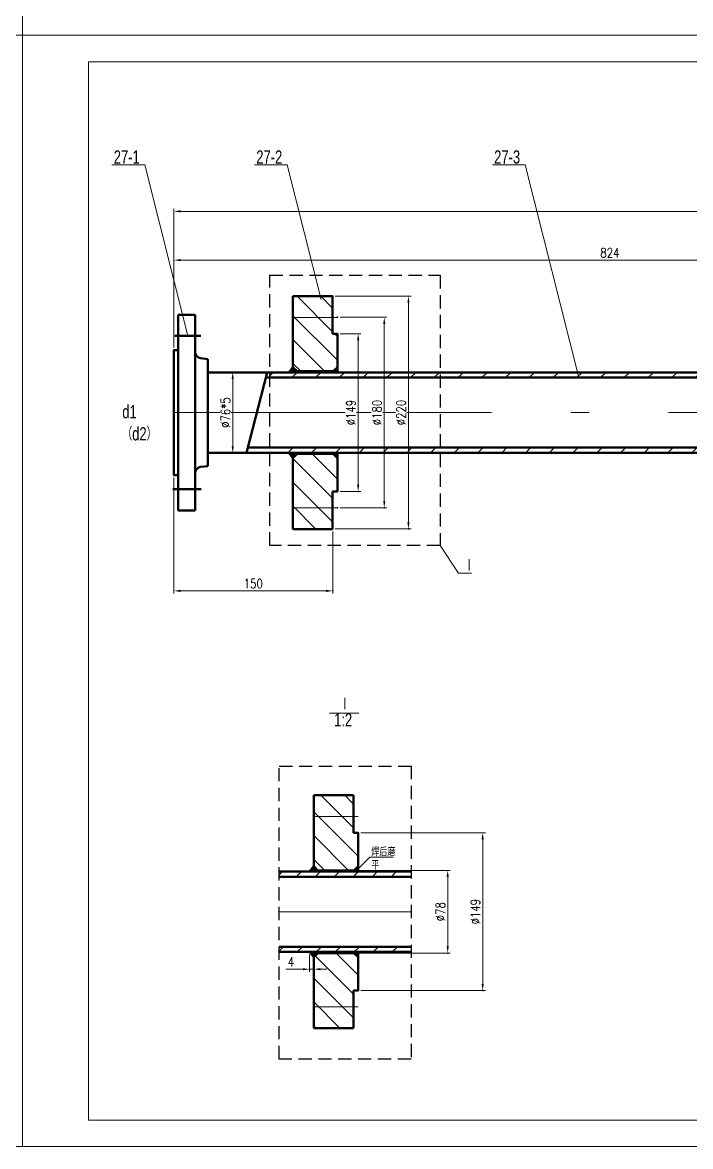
# Model space of a CAD drawing. Header units: millimetres. Extents: x -1460 to 4480, y -25 to 4175.
# Drawn here: x 1510 to 2773, y -25 to 2099 of the extents above; entities that cross this region are included whole.
import ezdxf

# ---------------------------------------------------------------- set-up
doc = ezdxf.new("R2010")
doc.units = ezdxf.units.MM
doc.header["$LTSCALE"] = 10
doc.linetypes.add('ACAD_ISO10W100', pattern=[18.7, 12, -3, 0.7, -3])
doc.linetypes.add('DASHED', pattern=[0.75, 0.5, -0.25])
doc.layers.add('4虚线层', color=6, linetype='DASHED')
for name, color, linetype, lineweight in [('中心线', 1, 'ACAD_ISO10W100', 18), ('剖面线', 5, 'Continuous', 15), ('标注层', 7, 'Continuous', 18), ('粗实线', 2, 'Continuous', 50), ('细实线', 7, 'Continuous', 18)]:
    doc.layers.add(name, color=color, linetype=linetype, lineweight=lineweight)
doc.styles.add('HGCAD', font='HGCAD.SHX', dxfattribs={"width": 0.75, "bigfont": 'HZTXT.SHX'})
doc.styles.add('TH_GBDIM', font='romans.shx', dxfattribs={"width": 0.8, "bigfont": 'gbcbig.shx'})
doc.dimstyles.new('HGCAD$0', dxfattribs={"dimtxt": 3.5, "dimasz": 2.5, "dimexe": 1, "dimexo": 1, "dimgap": 1, "dimtad": 1, "dimdec": 1, "dimdsep": 46, "dimtxsty": 'HGCAD', "dimcen": 0, "dimclrd": 130, "dimclre": 130, "dimclrt": 3, "dimadec": 1, "dimazin": 0, "dimtfac": 0.714286, "dimtmove": 0, "dimatfit": 1, "dimfxl": 0, "dimtzin": 0, "dimlwd": -1, "dimlwe": -1, "dimarcsym": 0})
pattern_1 = [(135, (-1648.35, -173.887), (-22.45064, -22.45064), [])]

# ---------------------------------------------------------------- blocks, each defined once
blk = doc.blocks.new('HGCAD#HGTFTK~A3Z~HGCAD图框')
at = {"layer": '细实线', "color": 7}
blk.add_lwpolyline([(5, -5), (-292, -5), (-292, 415), (5, 415)], close=True, dxfattribs=at)
at = {"layer": '细实线', "color": 2}
blk.add_lwpolyline([(0, 0), (-267, 0), (-267, 410), (0, 410)], close=True, dxfattribs=at)
blk = doc.blocks.new('HGCAD#HGTFTK~A2H~HGCAD图框')
at = {"layer": '细实线', "color": 7}
blk.add_lwpolyline([(10, -10), (-584, -10), (-584, 410), (10, 410)], close=True, dxfattribs=at)
at = {"layer": '细实线', "color": 2}
blk.add_lwpolyline([(0, 0), (-559, 0), (-559, 400), (0, 400)], close=True, dxfattribs=at)
blk = doc.blocks.new('*D60')
at = {"color": 0, "ltscale": 5}
for p in [(1796.3, 1244), (2096.3, 1142), (2096.3, 1025)]:
    blk.add_point(p, dxfattribs=at)
at = {"layer": '标注层', "color": 130, "ltscale": 5}
for p, q in [((1796.3, 1239), (1796.3, 1020)), ((2096.3, 1137), (2096.3, 1020)), ((1808.8, 1025), (2083.8, 1025))]:
    blk.add_line(p, q, dxfattribs=at)
for points in [[(1808.8, 1027.1), (1808.8, 1022.9), (1796.3, 1025)], [(2083.8, 1027.1), (2083.8, 1022.9), (2096.3, 1025)]]:
    blk.add_solid(points, dxfattribs=at)
at = {"layer": '标注层', "color": 3, "ltscale": 5, "insert": (1946.3, 1038.8), "char_height": 17.5, "attachment_point": 5, "style": 'TH_GBDIM', "bg_fill": 3, "box_fill_scale": 1.1, "bg_fill_color": 256, "bg_fill_true_color": 13158600, "bg_fill_transparency": 1632}
blk.add_mtext('150', dxfattribs=at)
blk = doc.blocks.new('*D61')
at = {"color": 0, "ltscale": 5}
for p in [(2105.3, 1511), (2105.3, 1213), (2144.5, 1213)]:
    blk.add_point(p, dxfattribs=at)
at = {"layer": '标注层', "color": 130, "ltscale": 5}
for p, q in [((2110.3, 1511), (2149.5, 1511)), ((2144.5, 1498.5), (2144.5, 1225.5)), ((2110.3, 1213), (2149.5, 1213))]:
    blk.add_line(p, q, dxfattribs=at)
for points in [[(2142.4, 1498.5), (2146.6, 1498.5), (2144.5, 1511)], [(2142.4, 1225.5), (2146.6, 1225.5), (2144.5, 1213)]]:
    blk.add_solid(points, dxfattribs=at)
at = {"layer": '标注层', "color": 3, "ltscale": 5, "insert": (2130.8, 1362), "char_height": 17.5, "attachment_point": 5, "rotation": 90, "style": 'TH_GBDIM', "bg_fill": 3, "box_fill_scale": 1.1, "bg_fill_color": 256, "bg_fill_true_color": 13158600, "bg_fill_transparency": 242}
blk.add_mtext('%%c149', dxfattribs=at)
blk = doc.blocks.new('*D62')
at = {"color": 0, "ltscale": 5}
for p in [(2105.3, 1542), (2105.3, 1182), (2193.8, 1182)]:
    blk.add_point(p, dxfattribs=at)
at = {"layer": '标注层', "color": 130, "ltscale": 5}
for p, q in [((2110.3, 1542), (2198.8, 1542)), ((2193.8, 1529.5), (2193.8, 1194.5)), ((2110.3, 1182), (2198.8, 1182))]:
    blk.add_line(p, q, dxfattribs=at)
for points in [[(2191.8, 1529.5), (2195.9, 1529.5), (2193.8, 1542)], [(2191.8, 1194.5), (2195.9, 1194.5), (2193.8, 1182)]]:
    blk.add_solid(points, dxfattribs=at)
at = {"layer": '标注层', "color": 3, "ltscale": 5, "insert": (2180.1, 1362), "char_height": 17.5, "attachment_point": 5, "rotation": 90, "style": 'TH_GBDIM', "bg_fill": 3, "box_fill_scale": 1.1, "bg_fill_color": 256, "bg_fill_true_color": 13158600, "bg_fill_transparency": 1632}
blk.add_mtext('%%c180', dxfattribs=at)
blk = doc.blocks.new('*D63')
at = {"color": 0, "ltscale": 5}
for p in [(2096.3, 1582), (2096.3, 1142), (2239.5, 1142)]:
    blk.add_point(p, dxfattribs=at)
at = {"layer": '标注层', "color": 130, "ltscale": 5}
for p, q in [((2101.3, 1582), (2244.5, 1582)), ((2239.5, 1569.5), (2239.5, 1154.5)), ((2101.3, 1142), (2244.5, 1142))]:
    blk.add_line(p, q, dxfattribs=at)
for points in [[(2237.4, 1569.5), (2241.6, 1569.5), (2239.5, 1582)], [(2237.4, 1154.5), (2241.6, 1154.5), (2239.5, 1142)]]:
    blk.add_solid(points, dxfattribs=at)
at = {"layer": '标注层', "color": 3, "ltscale": 5, "insert": (2225.7, 1362), "char_height": 17.5, "attachment_point": 5, "rotation": 90, "style": 'TH_GBDIM', "bg_fill": 3, "box_fill_scale": 1.1, "bg_fill_color": 256, "bg_fill_true_color": 13158600, "bg_fill_transparency": 242}
blk.add_mtext('%%c220', dxfattribs=at)
blk = doc.blocks.new('*D64')
at = {"color": 0, "ltscale": 5}
for p in [(1895.9, 1438), (1895.9, 1286), (1907.4, 1286)]:
    blk.add_point(p, dxfattribs=at)
at = {"layer": '标注层', "color": 130, "ltscale": 5}
for p, q in [((1900.9, 1438), (1912.4, 1438)), ((1907.4, 1425.5), (1907.4, 1298.5)), ((1900.9, 1286), (1912.4, 1286))]:
    blk.add_line(p, q, dxfattribs=at)
for points in [[(1905.3, 1425.5), (1909.5, 1425.5), (1907.4, 1438)], [(1905.3, 1298.5), (1909.5, 1298.5), (1907.4, 1286)]]:
    blk.add_solid(points, dxfattribs=at)
at = {"layer": '标注层', "color": 3, "ltscale": 5, "insert": (1893.7, 1362), "char_height": 17.5, "attachment_point": 5, "rotation": 90, "style": 'TH_GBDIM', "bg_fill": 3, "box_fill_scale": 1.1, "bg_fill_color": 256, "bg_fill_true_color": 13158600, "bg_fill_transparency": 242}
blk.add_mtext('%%c76*5', dxfattribs=at)
blk = doc.blocks.new('*D67')
at = {"color": 0, "ltscale": 5}
for p in [(4254.3, 1742.2), (1796.3, 1480), (4254.3, 1438)]:
    blk.add_point(p, dxfattribs=at)
at = {"layer": '标注层', "color": 130, "ltscale": 5}
for p, q in [((1796.3, 1485), (1796.3, 1747.2)), ((1808.8, 1742.2), (4241.8, 1742.2)), ((4254.3, 1443), (4254.3, 1747.2))]:
    blk.add_line(p, q, dxfattribs=at)
for points in [[(1808.8, 1744.3), (1808.8, 1740.2), (1796.3, 1742.2)], [(4241.8, 1744.3), (4241.8, 1740.2), (4254.3, 1742.2)]]:
    blk.add_solid(points, dxfattribs=at)
at = {"layer": '标注层', "color": 3, "ltscale": 5, "insert": (3025.3, 1756), "char_height": 17.5, "attachment_point": 5, "style": 'TH_GBDIM', "bg_fill": 3, "box_fill_scale": 1.1, "bg_fill_color": 256, "bg_fill_true_color": 13158600, "bg_fill_transparency": 712}
blk.add_mtext('1229', dxfattribs=at)
blk = doc.blocks.new('*D68')
at = {"color": 0, "ltscale": 5}
for p in [(3444.3, 1650.1), (1796.3, 1480), (3444.3, 1480)]:
    blk.add_point(p, dxfattribs=at)
at = {"layer": '标注层', "color": 130, "ltscale": 5}
for p, q in [((1796.3, 1485), (1796.3, 1655.1)), ((1808.8, 1650.1), (3431.8, 1650.1)), ((3444.3, 1485), (3444.3, 1655.1))]:
    blk.add_line(p, q, dxfattribs=at)
for points in [[(1808.8, 1652.2), (1808.8, 1648.1), (1796.3, 1650.1)], [(3431.8, 1652.2), (3431.8, 1648.1), (3444.3, 1650.1)]]:
    blk.add_solid(points, dxfattribs=at)
at = {"layer": '标注层', "color": 3, "ltscale": 5, "insert": (2620.3, 1663.9), "char_height": 17.5, "attachment_point": 5, "style": 'TH_GBDIM', "bg_fill": 3, "box_fill_scale": 1.1, "bg_fill_color": 256, "bg_fill_true_color": 13158600, "bg_fill_transparency": 1647}
blk.add_mtext('824', dxfattribs=at)
blk = doc.blocks.new('*D69')
at = {"color": 0, "ltscale": 5}
for p in [(2136.5, 496.7), (2136.5, 340.7), (2313.7, 340.7)]:
    blk.add_point(p, dxfattribs=at)
at = {"layer": '标注层', "color": 130, "ltscale": 5}
for p, q in [((2141.5, 496.7), (2318.7, 496.7)), ((2313.7, 484.2), (2313.7, 353.2)), ((2141.5, 340.7), (2318.7, 340.7))]:
    blk.add_line(p, q, dxfattribs=at)
for points in [[(2311.7, 484.2), (2315.8, 484.2), (2313.7, 496.7)], [(2311.7, 353.2), (2315.8, 353.2), (2313.7, 340.7)]]:
    blk.add_solid(points, dxfattribs=at)
at = {"layer": '标注层', "color": 3, "ltscale": 5, "insert": (2300, 418.7), "char_height": 17.5, "attachment_point": 5, "rotation": 90, "style": 'TH_GBDIM', "bg_fill": 3, "box_fill_scale": 1.1, "bg_fill_color": 256, "bg_fill_true_color": 13158600, "bg_fill_transparency": 1772}
blk.add_mtext('%%C78', dxfattribs=at)
blk = doc.blocks.new('*D70')
at = {"color": 0, "ltscale": 5}
for p in [(2144.5, 567.7), (2144.5, 269.7), (2379.9, 269.7)]:
    blk.add_point(p, dxfattribs=at)
at = {"layer": '标注层', "color": 130, "ltscale": 5}
for p, q in [((2149.5, 567.7), (2384.9, 567.7)), ((2379.9, 555.2), (2379.9, 282.2)), ((2149.5, 269.7), (2384.9, 269.7))]:
    blk.add_line(p, q, dxfattribs=at)
for points in [[(2377.8, 555.2), (2381.9, 555.2), (2379.9, 567.7)], [(2377.8, 282.2), (2381.9, 282.2), (2379.9, 269.7)]]:
    blk.add_solid(points, dxfattribs=at)
at = {"layer": '标注层', "color": 3, "ltscale": 5, "insert": (2366.1, 418.7), "char_height": 17.5, "attachment_point": 5, "rotation": 90, "style": 'TH_GBDIM', "bg_fill": 3, "box_fill_scale": 1.1, "bg_fill_color": 256, "bg_fill_true_color": 13158600, "bg_fill_transparency": 1602}
blk.add_mtext('%%c149', dxfattribs=at)
blk = doc.blocks.new('*D71')
at = {"color": 0, "ltscale": 5}
for p in [(2052.5, 342.7), (2060.5, 332.7), (2052.5, 310.1)]:
    blk.add_point(p, dxfattribs=at)
at = {"layer": '标注层', "color": 130, "ltscale": 5}
for p, q in [((2052.5, 337.7), (2052.5, 305.1)), ((2060.5, 327.7), (2060.5, 305.1)), ((2040, 310.1), (2007.5, 310.1)), ((2060.5, 310.1), (2052.5, 310.1)), ((2073, 310.1), (2085.5, 310.1))]:
    blk.add_line(p, q, dxfattribs=at)
for points in [[(2040, 312.1), (2040, 308), (2052.5, 310.1)], [(2073, 312.1), (2073, 308), (2060.5, 310.1)]]:
    blk.add_solid(points, dxfattribs=at)
at = {"layer": '标注层', "color": 3, "ltscale": 5, "insert": (2017.5, 323.8), "char_height": 17.5, "attachment_point": 5, "style": 'TH_GBDIM', "bg_fill": 3, "box_fill_scale": 1.1, "bg_fill_color": 256, "bg_fill_true_color": 13158600, "bg_fill_transparency": 1012}
blk.add_mtext('4', dxfattribs=at)

msp = doc.modelspace()

# ---------------------------------------------------------------- hatches: boundary and pattern name
at = {"layer": '剖面线', "ltscale": 5}
h = msp.add_hatch(dxfattribs=at)
h.set_pattern_fill('ANSI31', color=256, scale=10, angle=90, style=0)
h.set_pattern_definition(pattern_1)
h.paths.add_polyline_path([(2021.25, 1181.96), (2021.25, 1141.96), (2096.25, 1141.96), (2096.25, 1181.96)])
h.paths.add_polyline_path([(2029.25, 1283.96), (2021.25, 1275.96), (2021.25, 1181.96), (2096.25, 1181.96), (2096.25, 1212.96), (2105.25, 1212.96), (2105.25, 1275.96), (2097.25, 1283.96)])
h.paths.add_polyline_path([(2021.25, 1541.96), (2021.25, 1447.96), (2029.25, 1439.96), (2097.25, 1439.96), (2105.25, 1447.96), (2105.25, 1510.96), (2096.25, 1510.96), (2096.25, 1541.96)])
h.paths.add_polyline_path([(2021.25, 1581.96), (2021.25, 1541.96), (2096.25, 1541.96), (2096.25, 1581.96)])
h = msp.add_hatch(dxfattribs=at)
h.set_pattern_fill('ANSI31', color=256, scale=10, style=0)
h.set_pattern_definition([(45, (-1648.35, -173.887), (-22.45064, 22.45064), [])])
h.paths.add_polyline_path([(2299.28, 1437.96), (1977.26, 1437.96), (1977.26, 1427.96), (2299.28, 1427.96)])
h.paths.add_polyline_path([(2299.28, 1295.96), (1977.26, 1295.96), (1977.26, 1285.96), (2299.28, 1285.96)])
h.paths.add_polyline_path([(2840.25, 1295.96), (2299.28, 1295.96), (2299.28, 1285.96), (2840.25, 1285.96)])
h.paths.add_polyline_path([(2558.88, 1437.96), (2299.28, 1437.96), (2299.28, 1427.96), (2561.4, 1427.96)])
h.paths.add_polyline_path([(3444.25, 1437.96), (2558.88, 1437.96), (2561.4, 1427.96), (3444.25, 1427.96)])
h.paths.add_polyline_path([(4214.35, 1437.96), (3444.25, 1437.96), (3444.25, 1427.96), (4216.78, 1427.96)])
h.paths.add_polyline_path([(4254.25, 1437.96), (4214.35, 1437.96), (4216.78, 1427.96), (4254.25, 1427.96)])
h.paths.add_polyline_path([(4254.25, 1295.96), (4048.25, 1295.96), (4048.25, 1285.96), (4254.25, 1285.96)])
h.paths.add_polyline_path([(4040.25, 1295.96), (3988.25, 1295.96), (3988.25, 1285.96), (4040.25, 1285.96)])
h.paths.add_polyline_path([(3980.25, 1295.96), (3928.25, 1295.96), (3928.25, 1285.96), (3980.25, 1285.96)])
h.paths.add_polyline_path([(3920.25, 1295.96), (3868.25, 1295.96), (3868.25, 1285.96), (3920.25, 1285.96)])
h.paths.add_polyline_path([(3860.25, 1295.96), (3808.25, 1295.96), (3808.25, 1285.96), (3860.25, 1285.96)])
h.paths.add_polyline_path([(3800.25, 1295.96), (3748.25, 1295.96), (3748.25, 1285.96), (3800.25, 1285.96)])
h.paths.add_polyline_path([(3740.25, 1295.96), (3688.25, 1295.96), (3688.25, 1285.96), (3740.25, 1285.96)])
h.paths.add_polyline_path([(3680.25, 1295.96), (3628.25, 1295.96), (3628.25, 1285.96), (3680.25, 1285.96)])
h.paths.add_polyline_path([(3620.25, 1295.96), (3568.25, 1295.96), (3568.25, 1285.96), (3620.25, 1285.96)])
h.paths.add_polyline_path([(3560.25, 1295.96), (3508.25, 1295.96), (3508.25, 1285.96), (3560.25, 1285.96)])
h.paths.add_polyline_path([(3500.25, 1295.96), (3448.25, 1295.96), (3448.25, 1285.96), (3500.25, 1285.96)])
h.paths.add_polyline_path([(3440.25, 1295.96), (3388.25, 1295.96), (3388.25, 1285.96), (3440.25, 1285.96)])
h.paths.add_polyline_path([(3380.25, 1295.96), (3328.25, 1295.96), (3328.25, 1285.96), (3380.25, 1285.96)])
h.paths.add_polyline_path([(3320.25, 1295.96), (3268.25, 1295.96), (3268.25, 1285.96), (3320.25, 1285.96)])
h.paths.add_polyline_path([(3260.25, 1295.96), (3208.25, 1295.96), (3208.25, 1285.96), (3260.25, 1285.96)])
h.paths.add_polyline_path([(3200.25, 1295.96), (3148.25, 1295.96), (3148.25, 1285.96), (3200.25, 1285.96)])
h.paths.add_polyline_path([(3140.25, 1295.96), (3088.25, 1295.96), (3088.25, 1285.96), (3140.25, 1285.96)])
h.paths.add_polyline_path([(3080.25, 1295.96), (3028.25, 1295.96), (3028.25, 1285.96), (3080.25, 1285.96)])
h.paths.add_polyline_path([(3020.25, 1295.96), (2968.25, 1295.96), (2968.25, 1285.96), (3020.25, 1285.96)])
h.paths.add_polyline_path([(2960.25, 1295.96), (2908.25, 1295.96), (2908.25, 1285.96), (2960.25, 1285.96)])
h.paths.add_polyline_path([(2900.25, 1295.96), (2848.25, 1295.96), (2848.25, 1285.96), (2900.25, 1285.96)])
h = msp.add_hatch(dxfattribs=at)
h.set_pattern_fill('ANSI31', color=256, scale=10, angle=90, style=0)
h.set_pattern_definition(pattern_1)
h.paths.add_polyline_path([(2060.46, 238.67), (2060.46, 198.67), (2135.46, 198.67), (2135.46, 238.67)])
h.paths.add_polyline_path([(2068.46, 340.67), (2060.46, 332.67), (2060.46, 238.67), (2135.46, 238.67), (2135.46, 269.67), (2144.46, 269.67), (2144.46, 332.67), (2136.46, 340.67)])
h.paths.add_polyline_path([(2060.46, 598.67), (2060.46, 504.67), (2068.46, 496.67), (2136.46, 496.67), (2144.46, 504.67), (2144.46, 567.67), (2135.46, 567.67), (2135.46, 598.67)])
h.paths.add_polyline_path([(2060.46, 638.67), (2060.46, 598.67), (2135.46, 598.67), (2135.46, 638.67)])
h = msp.add_hatch(dxfattribs=at)
h.set_pattern_fill('ANSI31', color=256, scale=8, style=0)
h.set_pattern_definition([(45, (-1648.35, -173.887), (-17.96051, 17.96051), [])])
h.paths.add_polyline_path([(2244.36, 352.67), (1995.31, 352.67), (1995.31, 342.67), (2244.36, 342.67)])
h.paths.add_polyline_path([(2244.36, 494.67), (1995.31, 494.67), (1995.31, 484.67), (2244.36, 484.67)])
h = msp.add_hatch(dxfattribs=at)
h.set_pattern_fill('ANSI37', color=256, scale=0.5, style=0)
h.set_pattern_definition([(45, (-10575.7178, -7293.4432), (-1.12253202, 1.12253202), []), (135, (-10575.7178, -7293.4432), (-1.12253202, -1.12253202), [])])
h.paths.add_polyline_path([(2060.46, 342.67), (2052.46, 342.67), (2060.46, 332.67)])
h.paths.add_polyline_path([(2068.46, 340.67), (2068.46, 342.67), (2060.46, 342.67), (2060.46, 332.67)])
h.paths.add_polyline_path([(2144.46, 342.67), (2136.46, 342.67), (2136.46, 340.67), (2144.46, 332.67)])
h.paths.add_polyline_path([(2060.46, 504.67), (2052.46, 494.67), (2060.46, 494.67)])
h.paths.add_polyline_path([(2060.46, 504.67), (2060.46, 494.67), (2068.46, 494.67), (2068.46, 496.67)])
h.paths.add_polyline_path([(2144.46, 504.67), (2136.46, 496.67), (2136.46, 494.67), (2144.46, 494.67)])
at = {"layer": '细实线', "ltscale": 5}
h = msp.add_hatch(dxfattribs=at)
h.set_pattern_fill('ANSI37', color=256, scale=0.5, style=0)
h.set_pattern_definition([(45, (-10614.9191, -7565.1952), (-1.12253202, 1.12253202), []), (135, (-10614.9191, -7565.1952), (-1.12253202, -1.12253202), [])])
h.paths.add_polyline_path([(2021.25, 1447.96), (2013.25, 1437.96), (2021.25, 1437.96), (2029.25, 1437.96), (2029.25, 1439.96)])
h.paths.add_polyline_path([(2105.25, 1447.96), (2097.25, 1439.96), (2097.25, 1437.96), (2105.25, 1437.96)])
h.paths.add_polyline_path([(2029.25, 1283.96), (2029.25, 1285.96), (2013.25, 1285.96), (2021.25, 1275.96)])
h.paths.add_polyline_path([(2105.25, 1285.96), (2097.25, 1285.96), (2097.25, 1283.96), (2105.25, 1275.96)])

# ---------------------------------------------------------------- linework, layer by layer
at = {"layer": '4虚线层', "ltscale": 5}
msp.add_lwpolyline([(1995.31, 693.94), (2244.36, 693.94), (2244.36, 140.17), (1995.31, 140.17)], close=True, dxfattribs=at)
at = {"layer": '中心线', "ltscale": 5}
for p, q in [((2105.25, 1541.96), (2021.25, 1541.96)), ((1796.25, 1361.96), (4254.25, 1361.96)), ((2105.25, 1181.96), (2021.25, 1181.96)), ((2144.46, 598.67), (2060.46, 598.67)), ((1995.31, 418.67), (2244.36, 418.67)), ((2144.46, 238.67), (2060.46, 238.67))]:
    msp.add_line(p, q, dxfattribs=at)
at = {"layer": '标注层', "ltscale": 5}
for p, q in [((1741.17, 1829.87), (1679.17, 1829.87)), ((2010.55, 1829.87), (1948.55, 1829.87)), ((2460.14, 1829.87), (2398.14, 1829.87)), ((2299.28, 1110.72), (2334.41, 1058.33)), ((2334.41, 1058.33), (2358.69, 1058.33)), ((2090.3, 793.85), (2145.47, 793.85))]:
    msp.add_line(p, q, dxfattribs=at)
at = {"layer": '粗实线', "ltscale": 5}
for p, q in [((2096.25, 1581.96), (2021.25, 1581.96)), ((2021.25, 1581.96), (2021.25, 1447.96)), ((2096.25, 1510.96), (2096.25, 1581.96)), ((1836.25, 1546.96), (1804.25, 1546.96)), ((1836.25, 1546.96), (1836.25, 1247.34)), ((2105.25, 1510.96), (2096.25, 1510.96)), ((2105.25, 1510.96), (2105.25, 1447.96)), ((1860.25, 1463.01), (1846.79, 1464.66)), ((1860.25, 1463.01), (1860.25, 1260.9)), ((2013.25, 1437.96), (2021.25, 1447.96)), ((2021.25, 1447.96), (2029.25, 1439.96)), ((2105.25, 1447.96), (2097.25, 1439.96)), ((2105.25, 1447.96), (2105.25, 1437.96)), ((1860.25, 1437.96), (4254.25, 1437.96)), ((1972.64, 1437.96), (1933.52, 1285.96)), ((1970.07, 1427.96), (4254.25, 1427.96)), ((2021.25, 1437.96), (2013.25, 1437.96)), ((2097.25, 1439.96), (2029.25, 1439.96)), ((2029.25, 1439.96), (2029.25, 1437.96)), ((2097.25, 1439.96), (2097.25, 1437.96)), ((1936.1, 1295.96), (4254.25, 1295.96)), ((1860.25, 1285.96), (4254.25, 1285.96)), ((2013.25, 1285.96), (2021.25, 1275.96)), ((2021.25, 1275.96), (2029.25, 1283.96)), ((2021.25, 1141.96), (2021.25, 1275.96)), ((2029.25, 1283.96), (2029.25, 1285.96)), ((2097.25, 1283.96), (2029.25, 1283.96)), ((2097.25, 1283.96), (2097.25, 1285.96)), ((2105.25, 1275.96), (2097.25, 1283.96)), ((2105.25, 1275.96), (2105.25, 1285.96)), ((2105.25, 1212.96), (2105.25, 1275.96)), ((1860.25, 1260.9), (1846.79, 1259.25)), ((1836.25, 1176.96), (1836.25, 1247.34)), ((2105.25, 1212.96), (2096.25, 1212.96)), ((2096.25, 1212.96), (2096.25, 1141.96)), ((1836.25, 1176.96), (1804.25, 1176.96)), ((2096.25, 1141.96), (2021.25, 1141.96)), ((2135.46, 638.67), (2060.46, 638.67)), ((2060.46, 638.67), (2060.46, 504.67)), ((2135.46, 567.67), (2135.46, 638.67)), ((2144.46, 567.67), (2135.46, 567.67)), ((2144.46, 567.67), (2144.46, 504.67)), ((1995.31, 494.67), (2244.36, 494.67)), ((2052.46, 494.67), (2060.46, 504.67)), ((2060.46, 494.67), (2052.46, 494.67)), ((2060.46, 504.67), (2068.46, 496.67)), ((2136.46, 496.67), (2068.46, 496.67)), ((2068.46, 496.67), (2068.46, 494.67)), ((2144.46, 504.67), (2136.46, 496.67)), ((2136.46, 496.67), (2136.46, 494.67)), ((2144.46, 504.67), (2144.46, 494.67)), ((1995.27, 484.67), (2244.36, 484.67)), ((1995.31, 352.67), (2244.36, 352.67)), ((1995.31, 342.67), (2244.36, 342.67)), ((2052.46, 342.67), (2060.46, 332.67)), ((2060.46, 332.67), (2068.46, 340.67)), ((2068.46, 340.67), (2068.46, 342.67)), ((2136.46, 340.67), (2068.46, 340.67)), ((2136.46, 340.67), (2136.46, 342.67)), ((2144.46, 332.67), (2136.46, 340.67)), ((2144.46, 332.67), (2144.46, 342.67)), ((2060.46, 198.67), (2060.46, 332.67)), ((2144.46, 269.67), (2144.46, 332.67)), ((2144.46, 269.67), (2135.46, 269.67)), ((2135.46, 269.67), (2135.46, 198.67)), ((2135.46, 198.67), (2060.46, 198.67))]:
    msp.add_line(p, q, dxfattribs=at)
at = {"layer": '粗实线', "color": 1, "linetype": 'ACAD_ISO10W100', "ltscale": 5}
for p, q in [((1847.15, 1506.96), (1797.9, 1506.96)), ((1847.77, 1216.96), (1794.04, 1216.96))]:
    msp.add_line(p, q, dxfattribs=at)
at = {"layer": '粗实线', "ltscale": 5}
for centre, start, end in [((1848.25, 1476.57), 180, 262.99998), ((1848.25, 1247.34), 97.00002, 180)]:
    msp.add_arc(centre, 12, start, end, dxfattribs=at)

# ---------------------------------------------------------------- block references
at = {"layer": '粗实线', "ltscale": 5, "xscale": 5, "yscale": 5, "zscale": 5}
for name, p in [('HGCAD#HGTFTK~A2H~HGCAD图框', (4430, 2125)), ('HGCAD#HGTFTK~A3Z~HGCAD图框', (1485, 0)), ('HGCAD#HGTFTK~A2H~HGCAD图框', (4430, 25))]:
    msp.add_blockref(name, p, dxfattribs=at)

# ---------------------------------------------------------------- texts
at = {"layer": '标注层', "ltscale": 5, "char_height": 25, "attachment_point": 1, "style": 'HGCAD'}
for s, insert, width in [('27-1', (1682.55, 1857.46), 76.3846), ('27-2', (1951.93, 1857.46), 76.3846), ('27-3', (2401.52, 1857.46), 76.3846), ('d1（d2）', (1698.65, 1376.05), 56.2214), ('Ⅰ', (2344.72, 1085.76), 76.3846), ('Ⅰ', (2110.02, 823.58), 76.3846), ('1:2', (2099.02, 793.85), 94.1768)]:
    msp.add_mtext(s, dxfattribs=dict(at, insert=insert, width=width))

# ---------------------------------------------------------------- next in the draw order: dimensions: what is measured, and where the dimension line sits
at = {"layer": '标注层', "ltscale": 5}
for base, p1, p2, text, picture, middle in [((1907.41, 1285.96), (1895.85, 1437.96), (1895.85, 1285.96), '%%c76*5', '*D64', (1893.66, 1361.96)), ((2313.75, 340.67), (2136.46, 496.67), (2136.46, 340.67), '%%C78', '*D69', (2300, 418.67))]:
    dim = msp.add_linear_dim(base=base, p1=p1, p2=p2, angle=90, text=text, dimstyle='HGCAD$0', override={"dimscale": 5, "dimtxsty": 'TH_GBDIM', "dimadec": 0, "dimtfill": 0, "dimarcsym": 0}, dxfattribs=at)
    dim.commit()
    dim.dimension.update_dxf_attribs({"geometry": picture, "text_midpoint": middle})
for base, p1, p2, text, picture, middle in [((2096.25, 1025.02), (1796.25, 1243.96), (2096.25, 1141.96), '150', '*D60', (1946.25, 1038.77)), ((2052.46, 310.07), (2060.46, 332.67), (2052.46, 342.67), '4', '*D71', (2017.46, 323.82))]:
    dim = msp.add_linear_dim(base=base, p1=p1, p2=p2, text=text, dimstyle='HGCAD$0', override={"dimscale": 5, "dimtxsty": 'TH_GBDIM', "dimadec": 0, "dimtfill": 0, "dimarcsym": 0}, dxfattribs=at)
    dim.commit()
    dim.dimension.update_dxf_attribs({"geometry": picture, "text_midpoint": middle})

# ---------------------------------------------------------------- next in the draw order: linework, layer by layer
at = {"layer": '粗实线', "ltscale": 5}
for p, q in [((1796.25, 1361.96), (1796.25, 1243.96)), ((1796.25, 1243.96), (1804.25, 1243.96))]:
    msp.add_line(p, q, dxfattribs=at)

# ---------------------------------------------------------------- next in the draw order: dimensions: what is measured, and where the dimension line sits
at = {"layer": '标注层', "ltscale": 5}
for base, p1, p2, picture, middle in [((2144.52, 1212.96), (2105.25, 1510.96), (2105.25, 1212.96), '*D61', (2130.77, 1361.96)), ((2379.86, 269.67), (2144.46, 567.67), (2144.46, 269.67), '*D70', (2366.11, 418.67))]:
    dim = msp.add_linear_dim(base=base, p1=p1, p2=p2, angle=90, text='%%c149', dimstyle='HGCAD$0', override={"dimscale": 5, "dimtxsty": 'TH_GBDIM', "dimadec": 0, "dimtfill": 0, "dimarcsym": 0}, dxfattribs=at)
    dim.commit()
    dim.dimension.update_dxf_attribs({"geometry": picture, "text_midpoint": middle})

# ---------------------------------------------------------------- next in the draw order: linework, layer by layer
at = {"layer": '标注层', "color": 4, "ltscale": 5}
for p, q in [((2141.46, 496.67), (2166.6, 521.81)), ((2166.6, 521.81), (2210.73, 521.81))]:
    msp.add_line(p, q, dxfattribs=at)

# ---------------------------------------------------------------- next in the draw order: texts
at = {"layer": '标注层', "ltscale": 5, "insert": (2169.23, 538.5), "char_height": 15, "width": 48.0595, "attachment_point": 1, "style": 'HGCAD'}
msp.add_mtext('{\\C3;焊后磨平}', dxfattribs=at)

# ---------------------------------------------------------------- next in the draw order: dimensions: what is measured, and where the dimension line sits
at = {"layer": '标注层', "ltscale": 5}
dim = msp.add_linear_dim(base=(2193.84, 1181.96), p1=(2105.25, 1541.96), p2=(2105.25, 1181.96), angle=90, text='%%c180', dimstyle='HGCAD$0', override={"dimscale": 5, "dimtxsty": 'TH_GBDIM', "dimadec": 0, "dimtfill": 0, "dimarcsym": 0}, dxfattribs=at)
dim.commit()
dim.dimension.update_dxf_attribs({"geometry": '*D62', "text_midpoint": (2180.09, 1361.96)})

# ---------------------------------------------------------------- next in the draw order: dimensions: what is measured, and where the dimension line sits
dim = msp.add_linear_dim(base=(2239.48, 1141.96), p1=(2096.25, 1581.96), p2=(2096.25, 1141.96), angle=90, text='%%c220', dimstyle='HGCAD$0', override={"dimscale": 5, "dimtxsty": 'TH_GBDIM', "dimadec": 0, "dimtfill": 0, "dimarcsym": 0}, dxfattribs=at)
dim.commit()
dim.dimension.update_dxf_attribs({"geometry": '*D63', "text_midpoint": (2225.73, 1361.96)})

# ---------------------------------------------------------------- next in the draw order: dimensions: what is measured, and where the dimension line sits
dim = msp.add_linear_dim(base=(4254.25, 1742.25), p1=(1796.25, 1479.96), p2=(4254.25, 1437.96), text='1229', dimstyle='HGCAD$0', override={"dimscale": 5, "dimtxsty": 'TH_GBDIM', "dimadec": 0, "dimtfill": 0, "dimarcsym": 0}, dxfattribs=at)
dim.commit()
dim.dimension.update_dxf_attribs({"geometry": '*D67', "text_midpoint": (3025.25, 1756)})

# ---------------------------------------------------------------- next in the draw order: dimensions: what is measured, and where the dimension line sits
dim = msp.add_linear_dim(base=(3444.25, 1650.15), p1=(1796.25, 1479.96), p2=(3444.25, 1479.96), text='824', dimstyle='HGCAD$0', override={"dimscale": 5, "dimtxsty": 'TH_GBDIM', "dimadec": 0, "dimtfill": 0, "dimarcsym": 0}, dxfattribs=at)
dim.commit()
dim.dimension.update_dxf_attribs({"geometry": '*D68', "text_midpoint": (2620.25, 1663.9)})

# ---------------------------------------------------------------- next in the draw order: linework, layer by layer
at = {"layer": '4虚线层', "ltscale": 5}
msp.add_lwpolyline([(1977.26, 1621.42), (2299.28, 1621.42), (2299.28, 1110.72), (1977.26, 1110.72)], close=True, dxfattribs=at)
at = {"layer": '标注层', "ltscale": 5}
for p, q in [((1822.53, 1506.96), (1741.17, 1829.87)), ((2074.52, 1575.97), (2010.55, 1829.87)), ((2561.4, 1427.96), (2460.14, 1829.87))]:
    msp.add_line(p, q, dxfattribs=at)
at = {"layer": '粗实线', "ltscale": 5}
for p, q in [((1804.25, 1546.96), (1804.25, 1176.96)), ((1796.25, 1361.96), (1796.25, 1479.96)), ((1796.25, 1479.96), (1804.25, 1479.96))]:
    msp.add_line(p, q, dxfattribs=at)

doc.saveas('drawing.dxf')
